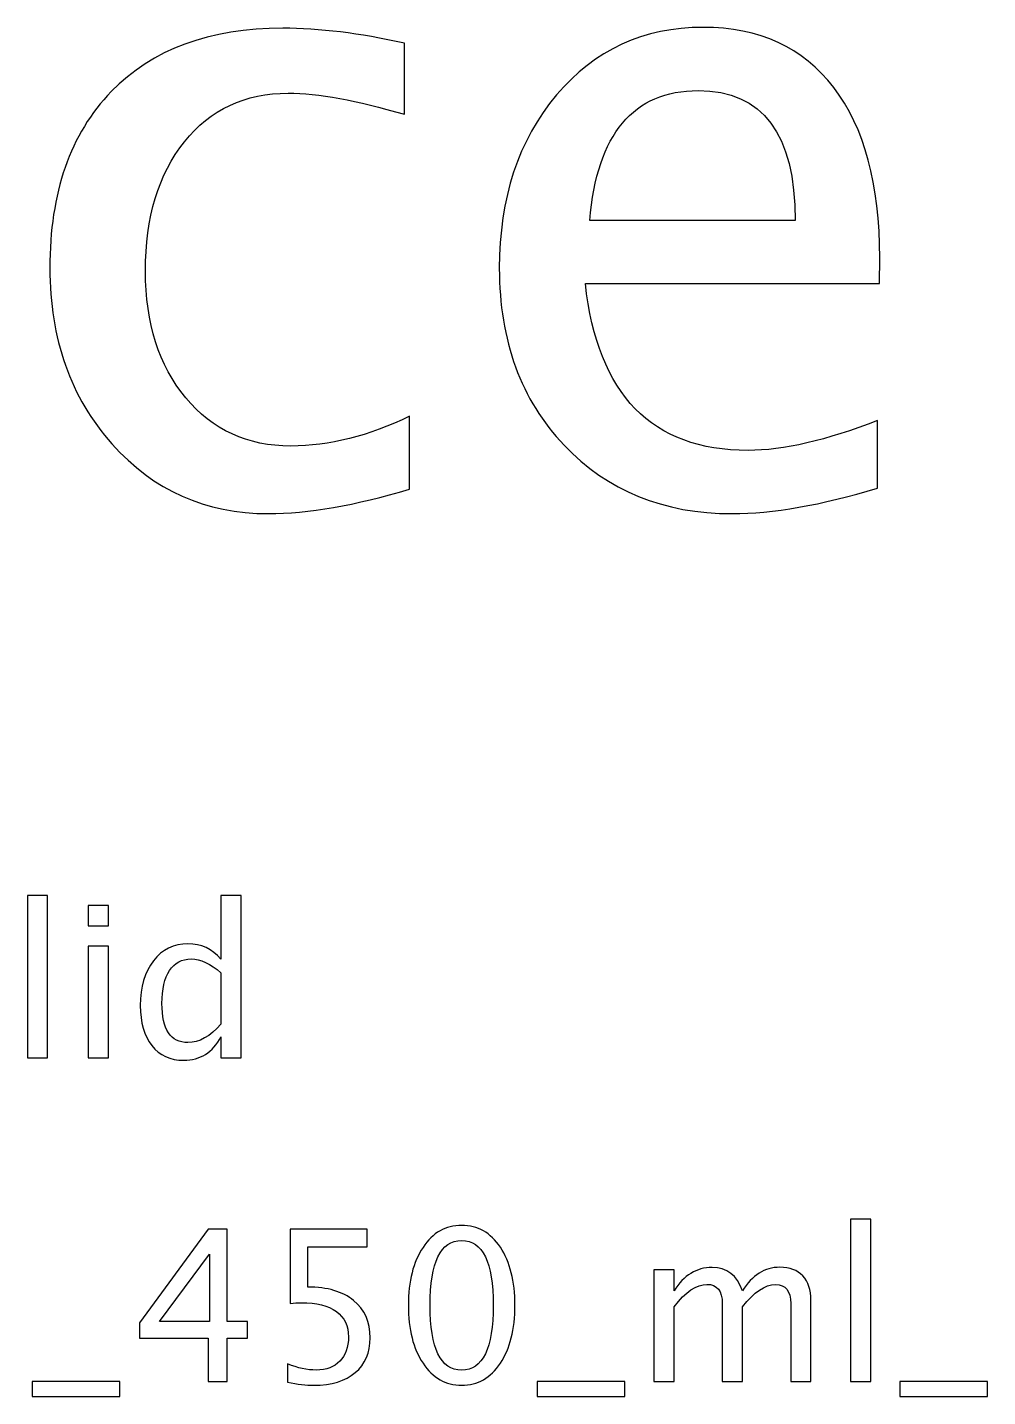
# Model space of a CAD drawing. Header units: centimetres. Extents: x -201 to 63, y -83 to 73.
# Drawn here: x -38.55 to -32.76, y 52.57 to 60.83 of the extents above; entities that cross this region are included whole.
import ezdxf

# ---------------------------------------------------------------- set-up
doc = ezdxf.new("R2010")
doc.units = ezdxf.units.CM
doc.header["$MEASUREMENT"] = 0
doc.layers.add('Layer 1', color=7, linetype='Continuous')

msp = doc.modelspace()

# ---------------------------------------------------------------- linework, layer by layer
at = {"layer": 'Layer 1'}
for points, knots in [([(-36.24098, 58.04473), (-36.56994, 57.94595), (-36.85393, 57.89656), (-37.09293, 57.89656), (-37.09293, 57.89656), (-37.47217, 57.89656), (-37.78614, 58.03679), (-38.03573, 58.31637), (-38.03573, 58.31637), (-38.28532, 58.59682), (-38.41056, 58.95048), (-38.41056, 59.37646), (-38.41056, 59.37646), (-38.41056, 59.83155), (-38.28709, 60.18697), (-38.04014, 60.44097), (-38.04014, 60.44097), (-37.7932, 60.69585), (-37.44836, 60.82285), (-37.00562, 60.82285), (-37.00562, 60.82285), (-36.78778, 60.82285), (-36.5426, 60.79287), (-36.27273, 60.7329), (-36.27273, 60.7329), (-36.27273, 60.7329), (-36.27273, 60.30427), (-36.27273, 60.30427), (-36.27273, 60.30427), (-36.55936, 60.38894), (-36.79307, 60.43127), (-36.97299, 60.43127), (-36.97299, 60.43127), (-37.23405, 60.43127), (-37.44307, 60.33337), (-37.59917, 60.13846), (-37.59917, 60.13846), (-37.75527, 59.94355), (-37.83377, 59.68338), (-37.83377, 59.35882), (-37.83377, 59.35882), (-37.83377, 59.04397), (-37.75263, 58.78997), (-37.59123, 58.59506), (-37.59123, 58.59506), (-37.42984, 58.40103), (-37.21905, 58.30402), (-36.95711, 58.30402), (-36.95711, 58.30402), (-36.72516, 58.30402), (-36.48704, 58.36399), (-36.24098, 58.48394), (-36.24098, 58.48394), (-36.24098, 58.48394), (-36.24098, 58.04473), (-36.24098, 58.04473)], [0, 0, 0, 0, 0.0666667, 0.0666667, 0.0666667, 0.0666667, 0.1333333, 0.1333333, 0.1333333, 0.1333333, 0.2, 0.2, 0.2, 0.2, 0.2666667, 0.2666667, 0.2666667, 0.2666667, 0.3333333, 0.3333333, 0.3333333, 0.3333333, 0.4, 0.4, 0.4, 0.4, 0.4666667, 0.4666667, 0.4666667, 0.4666667, 0.5333333, 0.5333333, 0.5333333, 0.5333333, 0.6, 0.6, 0.6, 0.6, 0.6666667, 0.6666667, 0.6666667, 0.6666667, 0.7333333, 0.7333333, 0.7333333, 0.7333333, 0.8, 0.8, 0.8, 0.8, 0.8666667, 0.8666667, 0.8666667, 0.8666667, 1, 1, 1, 1]), ([(-33.41963, 58.05002), (-33.76094, 57.94771), (-34.05287, 57.89656), (-34.29628, 57.89656), (-34.29628, 57.89656), (-34.71168, 57.89656), (-35.04946, 58.03414), (-35.30964, 58.30843), (-35.30964, 58.30843), (-35.56981, 58.58271), (-35.70034, 58.93814), (-35.70034, 59.37558), (-35.70034, 59.37558), (-35.70034, 59.7998), (-35.58569, 60.14817), (-35.3555, 60.42069), (-35.3555, 60.42069), (-35.12531, 60.69233), (-34.83074, 60.82815), (-34.47179, 60.82815), (-34.47179, 60.82815), (-34.13224, 60.82815), (-33.86942, 60.70732), (-33.68421, 60.46567), (-33.68421, 60.46567), (-33.49901, 60.22401), (-33.4064, 59.88182), (-33.4064, 59.4382), (-33.4064, 59.4382), (-33.4064, 59.4382), (-33.40905, 59.28298), (-33.40905, 59.28298), (-33.40905, 59.28298), (-33.40905, 59.28298), (-35.18176, 59.28298), (-35.18176, 59.28298), (-35.18176, 59.28298), (-35.10767, 58.6127), (-34.78047, 58.27756), (-34.20103, 58.27756), (-34.20103, 58.27756), (-33.98848, 58.27756), (-33.72831, 58.33753), (-33.41963, 58.45748), (-33.41963, 58.45748), (-33.41963, 58.45748), (-33.41963, 58.05002), (-33.41963, 58.05002)], [0, 0, 0, 0, 0.0769231, 0.0769231, 0.0769231, 0.0769231, 0.1538462, 0.1538462, 0.1538462, 0.1538462, 0.2307692, 0.2307692, 0.2307692, 0.2307692, 0.3076923, 0.3076923, 0.3076923, 0.3076923, 0.3846154, 0.3846154, 0.3846154, 0.3846154, 0.4615385, 0.4615385, 0.4615385, 0.4615385, 0.5384615, 0.5384615, 0.5384615, 0.5384615, 0.6153846, 0.6153846, 0.6153846, 0.6153846, 0.6923077, 0.6923077, 0.6923077, 0.6923077, 0.7692308, 0.7692308, 0.7692308, 0.7692308, 0.8461538, 0.8461538, 0.8461538, 0.8461538, 1, 1, 1, 1]), ([(-35.1553, 59.66398), (-35.1553, 59.66398), (-33.91705, 59.66398), (-33.91705, 59.66398), (-33.91705, 59.66398), (-33.91705, 60.18609), (-34.11196, 60.44714), (-34.50089, 60.44714), (-34.50089, 60.44714), (-34.89248, 60.44714), (-35.11032, 60.18609), (-35.1553, 59.66398)], [0, 0, 0, 0, 0.25, 0.25, 0.25, 0.25, 0.5, 0.5, 0.5, 0.5, 1, 1, 1, 1]), ([(-38.54585, 54.61574), (-38.54585, 54.61574), (-38.54585, 55.59491), (-38.54585, 55.59491), (-38.54585, 55.59491), (-38.54585, 55.59491), (-38.42393, 55.59491), (-38.42393, 55.59491), (-38.42393, 55.59491), (-38.42393, 55.59491), (-38.42393, 54.61574), (-38.42393, 54.61574), (-38.42393, 54.61574), (-38.42393, 54.61574), (-38.54585, 54.61574), (-38.54585, 54.61574)], [0, 0, 0, 0, 0.2, 0.2, 0.2, 0.2, 0.4, 0.4, 0.4, 0.4, 0.6, 0.6, 0.6, 0.6, 1, 1, 1, 1]), ([(-37.37872, 54.61574), (-37.37872, 54.61574), (-37.37872, 54.74211), (-37.37872, 54.74211), (-37.37872, 54.74211), (-37.42846, 54.6477), (-37.50339, 54.6005), (-37.60351, 54.6005), (-37.60351, 54.6005), (-37.68479, 54.6005), (-37.74871, 54.62992), (-37.79528, 54.68898), (-37.79528, 54.68898), (-37.84185, 54.74803), (-37.86513, 54.82868), (-37.86513, 54.93091), (-37.86513, 54.93091), (-37.86513, 55.04267), (-37.83867, 55.13263), (-37.78597, 55.20079), (-37.78597, 55.20079), (-37.73305, 55.26873), (-37.66362, 55.30281), (-37.57747, 55.30281), (-37.57747, 55.30281), (-37.49768, 55.30281), (-37.43121, 55.27233), (-37.37872, 55.21116), (-37.37872, 55.21116), (-37.37872, 55.21116), (-37.37872, 55.59491), (-37.37872, 55.59491), (-37.37872, 55.59491), (-37.37872, 55.59491), (-37.2568, 55.59491), (-37.2568, 55.59491), (-37.2568, 55.59491), (-37.2568, 55.59491), (-37.2568, 54.61574), (-37.2568, 54.61574), (-37.2568, 54.61574), (-37.2568, 54.61574), (-37.37872, 54.61574), (-37.37872, 54.61574)], [0, 0, 0, 0, 0.0833333, 0.0833333, 0.0833333, 0.0833333, 0.1666667, 0.1666667, 0.1666667, 0.1666667, 0.25, 0.25, 0.25, 0.25, 0.3333333, 0.3333333, 0.3333333, 0.3333333, 0.4166667, 0.4166667, 0.4166667, 0.4166667, 0.5, 0.5, 0.5, 0.5, 0.5833333, 0.5833333, 0.5833333, 0.5833333, 0.6666667, 0.6666667, 0.6666667, 0.6666667, 0.75, 0.75, 0.75, 0.75, 0.8333333, 0.8333333, 0.8333333, 0.8333333, 1, 1, 1, 1]), ([(-38.17882, 55.41203), (-38.17882, 55.41203), (-38.17882, 55.53395), (-38.17882, 55.53395), (-38.17882, 55.53395), (-38.17882, 55.53395), (-38.0569, 55.53395), (-38.0569, 55.53395), (-38.0569, 55.53395), (-38.0569, 55.53395), (-38.0569, 55.41203), (-38.0569, 55.41203), (-38.0569, 55.41203), (-38.0569, 55.41203), (-38.17882, 55.41203), (-38.17882, 55.41203)], [0, 0, 0, 0, 0.2, 0.2, 0.2, 0.2, 0.4, 0.4, 0.4, 0.4, 0.6, 0.6, 0.6, 0.6, 1, 1, 1, 1]), ([(-38.17882, 54.61574), (-38.17882, 54.61574), (-38.17882, 55.28884), (-38.17882, 55.28884), (-38.17882, 55.28884), (-38.17882, 55.28884), (-38.0569, 55.28884), (-38.0569, 55.28884), (-38.0569, 55.28884), (-38.0569, 55.28884), (-38.0569, 54.61574), (-38.0569, 54.61574), (-38.0569, 54.61574), (-38.0569, 54.61574), (-38.17882, 54.61574), (-38.17882, 54.61574)], [0, 0, 0, 0, 0.2, 0.2, 0.2, 0.2, 0.4, 0.4, 0.4, 0.4, 0.6, 0.6, 0.6, 0.6, 1, 1, 1, 1]), ([(-37.37872, 55.12776), (-37.44201, 55.18343), (-37.50191, 55.21137), (-37.55864, 55.21137), (-37.55864, 55.21137), (-37.61452, 55.21137), (-37.6577, 55.18809), (-37.68839, 55.14131), (-37.68839, 55.14131), (-37.71908, 55.09474), (-37.73432, 55.0287), (-37.73432, 54.94319), (-37.73432, 54.94319), (-37.73432, 54.78592), (-37.68225, 54.70718), (-37.5779, 54.70718), (-37.5779, 54.70718), (-37.51016, 54.70718), (-37.4437, 54.74422), (-37.37872, 54.81809), (-37.37872, 54.81809), (-37.37872, 54.81809), (-37.37872, 55.12776), (-37.37872, 55.12776)], [0, 0, 0, 0, 0.1428571, 0.1428571, 0.1428571, 0.1428571, 0.2857143, 0.2857143, 0.2857143, 0.2857143, 0.4285714, 0.4285714, 0.4285714, 0.4285714, 0.5714286, 0.5714286, 0.5714286, 0.5714286, 0.7142857, 0.7142857, 0.7142857, 0.7142857, 1, 1, 1, 1]), ([(-37.45619, 52.66417), (-37.45619, 52.66417), (-37.45619, 52.92452), (-37.45619, 52.92452), (-37.45619, 52.92452), (-37.45619, 52.92452), (-37.87021, 52.92452), (-37.87021, 52.92452), (-37.87021, 52.92452), (-37.87021, 52.92452), (-37.87021, 53.01723), (-37.87021, 53.01723), (-37.87021, 53.01723), (-37.87021, 53.01723), (-37.45619, 53.58238), (-37.45619, 53.58238), (-37.45619, 53.58238), (-37.45619, 53.58238), (-37.34189, 53.58238), (-37.34189, 53.58238), (-37.34189, 53.58238), (-37.34189, 53.58238), (-37.34189, 53.02485), (-37.34189, 53.02485), (-37.34189, 53.02485), (-37.34189, 53.02485), (-37.2187, 53.02485), (-37.2187, 53.02485), (-37.2187, 53.02485), (-37.2187, 53.02485), (-37.2187, 52.92452), (-37.2187, 52.92452), (-37.2187, 52.92452), (-37.2187, 52.92452), (-37.34189, 52.92452), (-37.34189, 52.92452), (-37.34189, 52.92452), (-37.34189, 52.92452), (-37.34189, 52.66417), (-37.34189, 52.66417), (-37.34189, 52.66417), (-37.34189, 52.66417), (-37.45619, 52.66417), (-37.45619, 52.66417)], [0, 0, 0, 0, 0.0833333, 0.0833333, 0.0833333, 0.0833333, 0.1666667, 0.1666667, 0.1666667, 0.1666667, 0.25, 0.25, 0.25, 0.25, 0.3333333, 0.3333333, 0.3333333, 0.3333333, 0.4166667, 0.4166667, 0.4166667, 0.4166667, 0.5, 0.5, 0.5, 0.5, 0.5833333, 0.5833333, 0.5833333, 0.5833333, 0.6666667, 0.6666667, 0.6666667, 0.6666667, 0.75, 0.75, 0.75, 0.75, 0.8333333, 0.8333333, 0.8333333, 0.8333333, 1, 1, 1, 1]), ([(-36.97698, 52.66036), (-36.97698, 52.66036), (-36.97698, 52.76958), (-36.97698, 52.76958), (-36.97698, 52.76958), (-36.91623, 52.74503), (-36.85866, 52.73275), (-36.80362, 52.73275), (-36.80362, 52.73275), (-36.74351, 52.73275), (-36.6961, 52.75053), (-36.6616, 52.78609), (-36.6616, 52.78609), (-36.62709, 52.82165), (-36.60995, 52.87055), (-36.60995, 52.93278), (-36.60995, 52.93278), (-36.60995, 52.99966), (-36.63429, 53.05089), (-36.68297, 53.08623), (-36.68297, 53.08623), (-36.73166, 53.12158), (-36.80214, 53.13915), (-36.89422, 53.13915), (-36.89422, 53.13915), (-36.9156, 53.13915), (-36.93824, 53.13767), (-36.96174, 53.13471), (-36.96174, 53.13471), (-36.96174, 53.13471), (-36.96174, 53.58238), (-36.96174, 53.58238), (-36.96174, 53.58238), (-36.96174, 53.58238), (-36.49692, 53.58238), (-36.49692, 53.58238), (-36.49692, 53.58238), (-36.49692, 53.58238), (-36.49692, 53.4757), (-36.49692, 53.4757), (-36.49692, 53.4757), (-36.49692, 53.4757), (-36.85506, 53.4757), (-36.85506, 53.4757), (-36.85506, 53.4757), (-36.85506, 53.4757), (-36.85506, 53.23313), (-36.85506, 53.23313), (-36.85506, 53.23313), (-36.73695, 53.23313), (-36.64487, 53.20604), (-36.57862, 53.15185), (-36.57862, 53.15185), (-36.51237, 53.09788), (-36.47914, 53.02295), (-36.47914, 52.92706), (-36.47914, 52.92706), (-36.47914, 52.83774), (-36.5092, 52.76789), (-36.56931, 52.7173), (-36.56931, 52.7173), (-36.62942, 52.66671), (-36.7124, 52.64131), (-36.81823, 52.64131), (-36.81823, 52.64131), (-36.86543, 52.64131), (-36.91835, 52.64766), (-36.97698, 52.66036)], [0, 0, 0, 0, 0.0555556, 0.0555556, 0.0555556, 0.0555556, 0.1111111, 0.1111111, 0.1111111, 0.1111111, 0.1666667, 0.1666667, 0.1666667, 0.1666667, 0.2222222, 0.2222222, 0.2222222, 0.2222222, 0.2777778, 0.2777778, 0.2777778, 0.2777778, 0.3333333, 0.3333333, 0.3333333, 0.3333333, 0.3888889, 0.3888889, 0.3888889, 0.3888889, 0.4444444, 0.4444444, 0.4444444, 0.4444444, 0.5, 0.5, 0.5, 0.5, 0.5555556, 0.5555556, 0.5555556, 0.5555556, 0.6111111, 0.6111111, 0.6111111, 0.6111111, 0.6666667, 0.6666667, 0.6666667, 0.6666667, 0.7222222, 0.7222222, 0.7222222, 0.7222222, 0.7777778, 0.7777778, 0.7777778, 0.7777778, 0.8333333, 0.8333333, 0.8333333, 0.8333333, 0.8888889, 0.8888889, 0.8888889, 0.8888889, 1, 1, 1, 1]), ([(-35.92754, 52.64131), (-36.02385, 52.64131), (-36.10153, 52.68555), (-36.16037, 52.77381), (-36.16037, 52.77381), (-36.21943, 52.86208), (-36.24885, 52.9785), (-36.24885, 53.12328), (-36.24885, 53.12328), (-36.24885, 53.26806), (-36.21943, 53.38447), (-36.16037, 53.47274), (-36.16037, 53.47274), (-36.10153, 53.561), (-36.02385, 53.60524), (-35.92754, 53.60524), (-35.92754, 53.60524), (-35.83081, 53.60524), (-35.75313, 53.56121), (-35.69428, 53.47316), (-35.69428, 53.47316), (-35.63565, 53.38511), (-35.60623, 53.26848), (-35.60623, 53.12328), (-35.60623, 53.12328), (-35.60623, 52.9785), (-35.63565, 52.86208), (-35.69428, 52.77381), (-35.69428, 52.77381), (-35.75313, 52.68555), (-35.83081, 52.64131), (-35.92754, 52.64131)], [0, 0, 0, 0, 0.1111111, 0.1111111, 0.1111111, 0.1111111, 0.2222222, 0.2222222, 0.2222222, 0.2222222, 0.3333333, 0.3333333, 0.3333333, 0.3333333, 0.4444444, 0.4444444, 0.4444444, 0.4444444, 0.5555556, 0.5555556, 0.5555556, 0.5555556, 0.6666667, 0.6666667, 0.6666667, 0.6666667, 0.7777778, 0.7777778, 0.7777778, 0.7777778, 1, 1, 1, 1]), ([(-33.58312, 52.66417), (-33.58312, 52.66417), (-33.58312, 53.64334), (-33.58312, 53.64334), (-33.58312, 53.64334), (-33.58312, 53.64334), (-33.4612, 53.64334), (-33.4612, 53.64334), (-33.4612, 53.64334), (-33.4612, 53.64334), (-33.4612, 52.66417), (-33.4612, 52.66417), (-33.4612, 52.66417), (-33.4612, 52.66417), (-33.58312, 52.66417), (-33.58312, 52.66417)], [0, 0, 0, 0, 0.2, 0.2, 0.2, 0.2, 0.4, 0.4, 0.4, 0.4, 0.6, 0.6, 0.6, 0.6, 1, 1, 1, 1]), ([(-35.92775, 52.73275), (-35.80054, 52.73275), (-35.73704, 52.86293), (-35.73704, 53.12328), (-35.73704, 53.12328), (-35.73704, 53.38363), (-35.80054, 53.5138), (-35.92775, 53.5138), (-35.92775, 53.5138), (-36.05454, 53.5138), (-36.11804, 53.38363), (-36.11804, 53.12328), (-36.11804, 53.12328), (-36.11804, 52.86293), (-36.05454, 52.73275), (-35.92775, 52.73275)], [0, 0, 0, 0, 0.2, 0.2, 0.2, 0.2, 0.4, 0.4, 0.4, 0.4, 0.6, 0.6, 0.6, 0.6, 1, 1, 1, 1]), ([(-37.74977, 53.02485), (-37.74977, 53.02485), (-37.44857, 53.02485), (-37.44857, 53.02485), (-37.44857, 53.02485), (-37.44857, 53.02485), (-37.44857, 53.43167), (-37.44857, 53.43167), (-37.44857, 53.43167), (-37.44857, 53.43167), (-37.74977, 53.02485), (-37.74977, 53.02485)], [0, 0, 0, 0, 0.25, 0.25, 0.25, 0.25, 0.5, 0.5, 0.5, 0.5, 1, 1, 1, 1]), ([(-34.76888, 52.66417), (-34.76888, 52.66417), (-34.76888, 53.33727), (-34.76888, 53.33727), (-34.76888, 53.33727), (-34.76888, 53.33727), (-34.64696, 53.33727), (-34.64696, 53.33727), (-34.64696, 53.33727), (-34.64696, 53.33727), (-34.64696, 53.21006), (-34.64696, 53.21006), (-34.64696, 53.21006), (-34.58748, 53.30425), (-34.51128, 53.35124), (-34.41794, 53.35124), (-34.41794, 53.35124), (-34.32798, 53.35124), (-34.26681, 53.30425), (-34.23421, 53.21006), (-34.23421, 53.21006), (-34.17642, 53.3051), (-34.10107, 53.35251), (-34.00857, 53.35251), (-34.00857, 53.35251), (-33.94952, 53.35251), (-33.90359, 53.33515), (-33.87078, 53.30023), (-33.87078, 53.30023), (-33.83797, 53.2653), (-33.82146, 53.21641), (-33.82146, 53.15354), (-33.82146, 53.15354), (-33.82146, 53.15354), (-33.82146, 52.66417), (-33.82146, 52.66417), (-33.82146, 52.66417), (-33.82146, 52.66417), (-33.94338, 52.66417), (-33.94338, 52.66417), (-33.94338, 52.66417), (-33.94338, 52.66417), (-33.94338, 53.13344), (-33.94338, 53.13344), (-33.94338, 53.13344), (-33.94338, 53.21006), (-33.97386, 53.24837), (-34.03482, 53.24837), (-34.03482, 53.24837), (-34.09811, 53.24837), (-34.16457, 53.20371), (-34.23421, 53.11417), (-34.23421, 53.11417), (-34.23421, 53.11417), (-34.23421, 52.66417), (-34.23421, 52.66417), (-34.23421, 52.66417), (-34.23421, 52.66417), (-34.35613, 52.66417), (-34.35613, 52.66417), (-34.35613, 52.66417), (-34.35613, 52.66417), (-34.35613, 53.13386), (-34.35613, 53.13386), (-34.35613, 53.13386), (-34.35613, 53.21112), (-34.38703, 53.24964), (-34.44905, 53.24964), (-34.44905, 53.24964), (-34.51065, 53.24964), (-34.57669, 53.20477), (-34.64696, 53.11481), (-34.64696, 53.11481), (-34.64696, 53.11481), (-34.64696, 52.66417), (-34.64696, 52.66417), (-34.64696, 52.66417), (-34.64696, 52.66417), (-34.76888, 52.66417), (-34.76888, 52.66417)], [0, 0, 0, 0, 0.047619, 0.047619, 0.047619, 0.047619, 0.0952381, 0.0952381, 0.0952381, 0.0952381, 0.1428571, 0.1428571, 0.1428571, 0.1428571, 0.1904762, 0.1904762, 0.1904762, 0.1904762, 0.2380952, 0.2380952, 0.2380952, 0.2380952, 0.2857143, 0.2857143, 0.2857143, 0.2857143, 0.3333333, 0.3333333, 0.3333333, 0.3333333, 0.3809524, 0.3809524, 0.3809524, 0.3809524, 0.4285714, 0.4285714, 0.4285714, 0.4285714, 0.4761905, 0.4761905, 0.4761905, 0.4761905, 0.5238095, 0.5238095, 0.5238095, 0.5238095, 0.5714286, 0.5714286, 0.5714286, 0.5714286, 0.6190476, 0.6190476, 0.6190476, 0.6190476, 0.6666667, 0.6666667, 0.6666667, 0.6666667, 0.7142857, 0.7142857, 0.7142857, 0.7142857, 0.7619048, 0.7619048, 0.7619048, 0.7619048, 0.8095238, 0.8095238, 0.8095238, 0.8095238, 0.8571429, 0.8571429, 0.8571429, 0.8571429, 0.9047619, 0.9047619, 0.9047619, 0.9047619, 1, 1, 1, 1]), ([(-38.51664, 52.57273), (-38.51664, 52.57273), (-38.51664, 52.66417), (-38.51664, 52.66417), (-38.51664, 52.66417), (-38.51664, 52.66417), (-37.98832, 52.66417), (-37.98832, 52.66417), (-37.98832, 52.66417), (-37.98832, 52.66417), (-37.98832, 52.57273), (-37.98832, 52.57273), (-37.98832, 52.57273), (-37.98832, 52.57273), (-38.51664, 52.57273), (-38.51664, 52.57273)], [0, 0, 0, 0, 0.2, 0.2, 0.2, 0.2, 0.4, 0.4, 0.4, 0.4, 0.6, 0.6, 0.6, 0.6, 1, 1, 1, 1]), ([(-35.47246, 52.57273), (-35.47246, 52.57273), (-35.47246, 52.66417), (-35.47246, 52.66417), (-35.47246, 52.66417), (-35.47246, 52.66417), (-34.94414, 52.66417), (-34.94414, 52.66417), (-34.94414, 52.66417), (-34.94414, 52.66417), (-34.94414, 52.57273), (-34.94414, 52.57273), (-34.94414, 52.57273), (-34.94414, 52.57273), (-35.47246, 52.57273), (-35.47246, 52.57273)], [0, 0, 0, 0, 0.2, 0.2, 0.2, 0.2, 0.4, 0.4, 0.4, 0.4, 0.6, 0.6, 0.6, 0.6, 1, 1, 1, 1]), ([(-33.28467, 52.57273), (-33.28467, 52.57273), (-33.28467, 52.66417), (-33.28467, 52.66417), (-33.28467, 52.66417), (-33.28467, 52.66417), (-32.75635, 52.66417), (-32.75635, 52.66417), (-32.75635, 52.66417), (-32.75635, 52.66417), (-32.75635, 52.57273), (-32.75635, 52.57273), (-32.75635, 52.57273), (-32.75635, 52.57273), (-33.28467, 52.57273), (-33.28467, 52.57273)], [0, 0, 0, 0, 0.2, 0.2, 0.2, 0.2, 0.4, 0.4, 0.4, 0.4, 0.6, 0.6, 0.6, 0.6, 1, 1, 1, 1])]:
    msp.add_open_spline(points, degree=3, knots=knots, dxfattribs=at)

doc.saveas('drawing.dxf')
